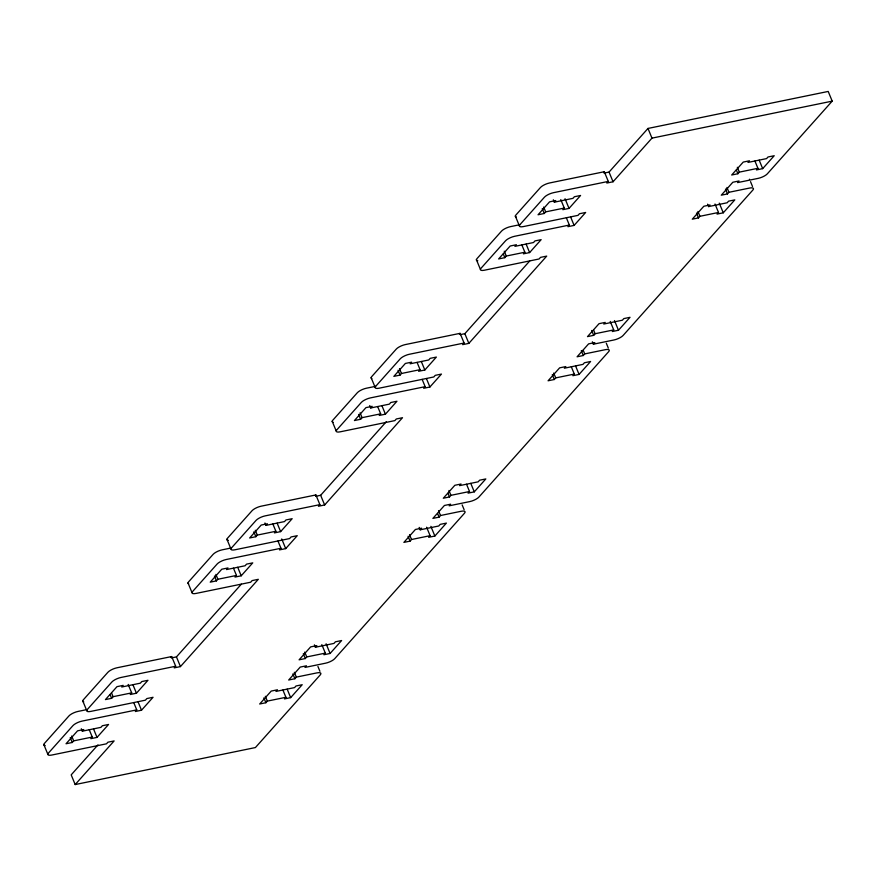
<?xml version="1.0" encoding="UTF-8"?>
<svg xmlns="http://www.w3.org/2000/svg" width="876" height="876" viewBox="0 0 876 876"><rect width="100%" height="100%" fill="white"/><g stroke="black" fill="none" stroke-linecap="round" stroke-linejoin="round"><path stroke-width="1.31" d="M81.326 728.755L82.322 731.175L83.767 729.555L77.57 730.825L66.039 743.757L72.237 742.487L73.672 740.866L92.265 737.055L89.264 729.785M131.685 692.883L130.239 694.493L136.437 693.223L147.967 680.291L141.77 681.572L140.335 683.181L121.742 687.003L123.188 685.382L116.99 686.653L105.448 699.585L111.646 698.314L113.092 696.694L131.685 692.883L128.181 684.397M236.465 575.444L235.02 577.065L241.218 575.795L252.759 562.863L246.561 564.133L245.116 565.754L226.523 569.564L227.968 567.955L221.77 569.225L210.24 582.146L216.427 580.876L217.872 579.266L236.465 575.444L233.465 568.174M264.946 522.972L265.943 525.392L267.377 523.782L261.19 525.053L249.649 537.973L255.847 536.703L257.292 535.094L275.874 531.272L272.885 524.001M369.727 405.533L370.723 407.964L372.169 406.344L365.971 407.614L354.43 420.546L360.627 419.275L362.073 417.655L380.666 413.844L377.665 406.574M420.075 369.661L418.64 371.282L424.827 370.011L436.368 357.079L430.171 358.35L428.725 359.97L410.143 363.792L411.578 362.171L405.38 363.441L393.85 376.373L400.047 375.103L401.482 373.483L420.075 369.661L417.085 362.401M524.866 252.233L523.421 253.843L529.619 252.573L541.149 239.652L534.951 240.922L533.517 242.532L514.924 246.353L516.369 244.732L510.171 246.014L498.63 258.935L504.828 257.664L506.273 256.044L524.866 252.233L521.866 244.962M553.336 199.761L554.333 202.181L555.778 200.56L549.58 201.841L538.05 214.762L544.248 213.492L545.682 211.872L564.275 208.061L560.782 199.575M92.265 737.055L90.819 738.665L97.017 737.395L108.558 724.463L102.361 725.744L100.915 727.354L82.322 731.175M275.874 531.272L274.44 532.893L280.638 531.622L292.168 518.691L285.97 519.961L284.525 521.581L265.943 525.392M380.666 413.844L379.22 415.454L385.418 414.184L396.948 401.252L390.762 402.522L389.316 404.143L370.723 407.964M564.275 208.061L562.83 209.671L569.028 208.4L580.569 195.479L574.371 196.75L572.926 198.359L554.333 202.181M170.886 657.46L171.696 656.551L175.693 666.242L174.247 667.862L180.445 666.592L258.31 579.321L252.124 580.591L250.678 582.212L195.939 593.446A7.337 2.234 -22.4 0 1 192.621 591.486L217.138 564.013A7.337 2.234 -22.4 0 1 226.216 559.512L280.955 548.266L277.966 541.007M315.36 495.553L315.897 494.94L319.893 504.642L318.448 506.251L324.646 504.981L402.511 417.71L396.313 418.98L394.879 420.6L340.14 431.835A7.337 2.234 -22.4 0 1 336.822 429.875L361.339 402.402A7.337 2.234 -22.4 0 1 370.417 397.901L425.156 386.666L422.166 379.396M459.374 334.15L460.097 333.34L464.094 343.031L462.648 344.64L468.846 343.37L546.712 256.11L540.514 257.38L539.068 258.989L484.34 270.235A7.337 2.234 -22.4 0 1 481.023 268.275L505.54 240.801A7.337 2.234 -22.4 0 1 514.617 236.29L569.356 225.055L566.356 217.785M603.75 172.342L604.298 171.729L608.294 181.42L606.849 183.04L613.047 181.77L651.974 138.134L832.2 101.134L828.203 91.443L647.988 128.444L609.05 172.079L604.013 173.109M97.959 744.874L71.186 774.866L75.183 784.557L255.409 747.557L320.298 674.838A7.337 2.234 -22.4 0 0 316.981 672.877L296.329 677.115L294.884 678.736L288.686 680.006L300.227 667.074L306.425 665.804L304.979 667.424L325.631 663.176A7.337 2.234 -22.4 0 0 334.72 658.675L464.488 513.226A7.337 2.234 -22.4 0 0 461.181 511.266L440.529 515.515L439.084 517.125L432.886 518.395L444.417 505.474L450.614 504.193L449.18 505.813L469.832 501.576A7.337 2.234 -22.4 0 0 478.909 497.064L608.689 351.626A7.337 2.234 -22.4 0 0 605.382 349.666L584.719 353.904L583.285 355.514L577.087 356.795L588.617 343.863L594.815 342.593L593.38 344.202L592.373 341.782M171.422 657.931L176.448 656.901L241.338 584.172M315.623 496.32L320.649 495.29L386.349 421.652M460.207 334.632L464.849 333.679L529.739 260.96M133.765 702.607L136.755 709.878L135.32 711.498L141.518 710.217L153.048 697.296L146.85 698.566L145.416 700.176L90.677 711.422A7.337 2.234 -22.4 0 1 87.359 709.461L111.876 681.988A7.337 2.234 -22.4 0 1 120.954 677.476L175.693 666.242M280.955 548.266L279.521 549.887L285.707 548.617L297.249 535.685L291.051 536.955L289.606 538.576L234.867 549.81A7.337 2.234 -22.4 0 1 231.56 547.85L256.077 520.377A7.337 2.234 -22.4 0 1 265.154 515.876L319.893 504.642M425.156 386.666L423.71 388.276L429.908 387.006L441.449 374.074L435.252 375.355L433.806 376.965L379.067 388.21A7.337 2.234 -22.4 0 1 375.76 386.25L400.277 358.777A7.337 2.234 -22.4 0 1 409.355 354.265L464.094 343.031M569.356 225.055L567.911 226.676L574.108 225.406L585.65 212.474L579.452 213.744L578.007 215.365L523.268 226.599A7.337 2.234 -22.4 0 1 519.961 224.639L544.467 197.166A7.337 2.234 -22.4 0 1 553.555 192.665L608.294 181.42M75.183 784.557L114.121 740.932L107.923 742.202L106.478 743.812L51.739 755.057A7.337 2.234 -22.4 0 1 48.432 753.097L72.938 725.624A7.337 2.234 -22.4 0 1 82.026 721.112L136.755 709.878M285.915 697.296L284.47 698.906L290.668 697.635L302.209 684.714L296.011 685.985L294.566 687.594L275.973 691.416L277.418 689.795L271.221 691.076L259.69 703.997L265.877 702.727L267.322 701.107L285.915 697.296L282.915 690.025M314.396 644.824L315.393 647.244L316.827 645.623L310.63 646.904L299.099 659.825L305.297 658.555L306.742 656.934L325.325 653.124L321.831 644.637M419.177 527.385L420.173 529.805L421.619 528.195L415.421 529.465L403.88 542.397L410.077 541.116L411.523 539.506L430.116 535.685L426.612 527.21M469.525 491.513L468.08 493.133L474.277 491.863L485.819 478.931L479.621 480.201L478.176 481.822L459.593 485.632L461.028 484.023L454.83 485.293L443.3 498.225L449.498 496.944L450.932 495.334L469.525 491.513L466.536 484.242M574.317 374.085L572.871 375.695L579.069 374.424L590.599 361.492L584.402 362.774L582.967 364.383L564.374 368.205L565.819 366.584L559.622 367.854L548.08 380.786L554.278 379.516L555.723 377.895L574.317 374.085L571.316 366.814M613.726 329.913L612.28 331.522L618.478 330.252L630.019 317.32L623.822 318.601L622.376 320.211L603.783 324.032L605.228 322.412L599.031 323.682L587.5 336.614L593.698 335.344L595.132 333.723L613.726 329.913L610.233 321.426M707.578 204.174L708.575 206.594L710.009 204.973L703.822 206.254L692.281 219.175L698.479 217.905L699.924 216.295L718.506 212.474L715.013 203.999M757.926 168.301L756.481 169.922L762.678 168.641L774.22 155.72L768.022 156.99L766.577 158.6L747.984 162.421L749.429 160.801L743.231 162.082L731.69 175.003L737.888 173.733L739.333 172.123L757.926 168.301L754.926 161.031M832.2 101.134L767.31 173.853A7.337 2.234 -22.4 0 1 758.233 178.354L737.57 182.602L739.015 180.982L732.818 182.252L721.287 195.184L727.485 193.914L728.92 192.293L749.582 188.055A7.337 2.234 -22.4 0 1 752.889 190.015L623.11 335.464A7.337 2.234 -22.4 0 1 614.032 339.965L593.38 344.202M325.325 653.124L323.89 654.733L330.088 653.463L341.618 640.542L335.42 641.812L333.975 643.422L315.393 647.244M430.116 535.685L428.671 537.306L434.868 536.035L446.399 523.103L440.212 524.374L438.766 525.994L420.173 529.805M718.506 212.474L717.072 214.094L723.269 212.813L734.8 199.892L728.602 201.162L727.157 202.772L708.575 206.594M604.298 171.729L549.559 182.974A7.337 2.234 -22.4 0 0 540.481 187.475L515.964 214.948A7.337 2.234 -22.4 0 0 516.358 217.073M519.742 224.727L510.62 226.599A7.337 2.234 -22.4 0 0 501.543 231.111L477.026 258.584A7.337 2.234 -22.4 0 0 477.814 260.763M460.097 333.34L405.358 344.575A7.337 2.234 -22.4 0 0 396.28 349.086L371.763 376.56A7.337 2.234 -22.4 0 0 371.818 378.596M375.552 386.338L366.42 388.21A7.337 2.234 -22.4 0 0 357.342 392.711L332.825 420.184A7.337 2.234 -22.4 0 0 333.219 422.32M315.897 494.94L261.157 506.186A7.337 2.234 -22.4 0 0 252.08 510.686L227.563 538.16A7.337 2.234 -22.4 0 0 228.351 540.35M231.352 547.949L222.23 549.821A7.337 2.234 -22.4 0 0 213.142 554.322L188.636 581.795A7.337 2.234 -22.4 0 0 188.679 583.832M171.696 656.551L116.957 667.786A7.337 2.234 -22.4 0 0 107.879 672.297L83.362 699.771A7.337 2.234 -22.4 0 0 83.757 701.895M87.151 709.549L78.03 711.422A7.337 2.234 -22.4 0 0 68.941 715.933L44.435 743.406A7.337 2.234 -22.4 0 0 45.223 745.585M759.185 160.166L762.678 168.641M750.524 181.65L752.517 186.489M737.34 167.272L739.333 172.123M736.398 170.097L737.888 173.733M726.927 187.453L728.92 192.293M725.481 189.063L727.485 193.914M719.273 203.123L723.269 212.813M697.92 211.444L699.924 216.295M696.486 213.065L698.479 217.905M647.988 128.444L651.974 138.134M609.05 172.079L613.047 181.77M565.031 198.71L569.028 208.4M614.481 320.561L618.478 330.252M570.615 216.919L574.108 225.406M606.323 343.25L608.316 348.1M543.689 207.032L545.682 211.872M593.632 330.088L595.132 333.723M542.244 208.641L544.248 213.492M591.694 330.493L593.698 335.344M583.23 350.269L584.719 353.904M581.281 350.674L583.285 355.514M515.34 216.043L519.326 225.734M526.126 244.097L529.619 252.573M575.576 365.949L579.069 374.424M504.269 251.204L506.273 256.044M553.72 373.056L555.723 377.895M503.328 254.029L504.828 257.664M552.285 374.665L554.278 379.516M476.402 259.679L480.398 269.37M464.849 333.679L468.846 343.37M421.334 361.525L424.827 370.011M470.784 483.377L474.277 491.863M426.415 378.531L429.908 387.006M462.123 504.861L464.127 509.701M399.489 368.643L401.482 373.483M448.939 490.483L450.932 495.334M398.043 370.252L400.047 375.103M447.997 493.308L449.498 496.944M438.526 510.664L440.529 515.515M437.584 513.489L439.084 517.125M371.139 377.655L375.136 387.345M381.925 405.697L385.418 414.184M430.872 526.345L434.868 536.035M360.08 412.815L362.073 417.655M409.53 534.656L411.523 539.506M358.634 414.425L360.627 419.275M408.085 536.276L410.077 541.116M332.201 421.29L336.198 430.981M320.649 495.29L324.646 504.981M277.134 523.136L280.638 531.622M326.091 643.772L330.088 653.463M281.722 538.926L285.707 548.617M317.922 666.461L319.926 671.312M255.288 530.243L257.292 535.094M304.738 652.094L306.742 656.934M253.854 531.863L255.847 536.703M303.304 653.704L305.297 658.555M294.325 672.275L296.329 677.115M292.891 673.885L294.884 678.736M226.939 539.266L230.935 548.956M237.724 567.309L241.218 575.795M287.175 689.16L290.668 697.635M215.879 574.415L217.872 579.266M265.329 696.267L267.322 701.107M214.434 576.036L216.427 580.876M263.884 697.887L265.877 702.727M188.001 582.89L191.997 592.592M176.448 656.901L180.445 666.592M132.944 684.747L136.437 693.223M138.014 701.742L141.518 710.217M111.591 693.058L113.092 696.694M110.146 694.679L111.646 698.314M82.738 700.866L86.735 710.556M93.524 728.92L97.017 737.395M71.679 736.026L73.672 740.866M70.233 737.636L72.237 742.487M43.811 744.501L47.797 754.192M749.528 179.219A7.337 2.234 -22.4 0 1 749.451 179.481"/></g></svg>
